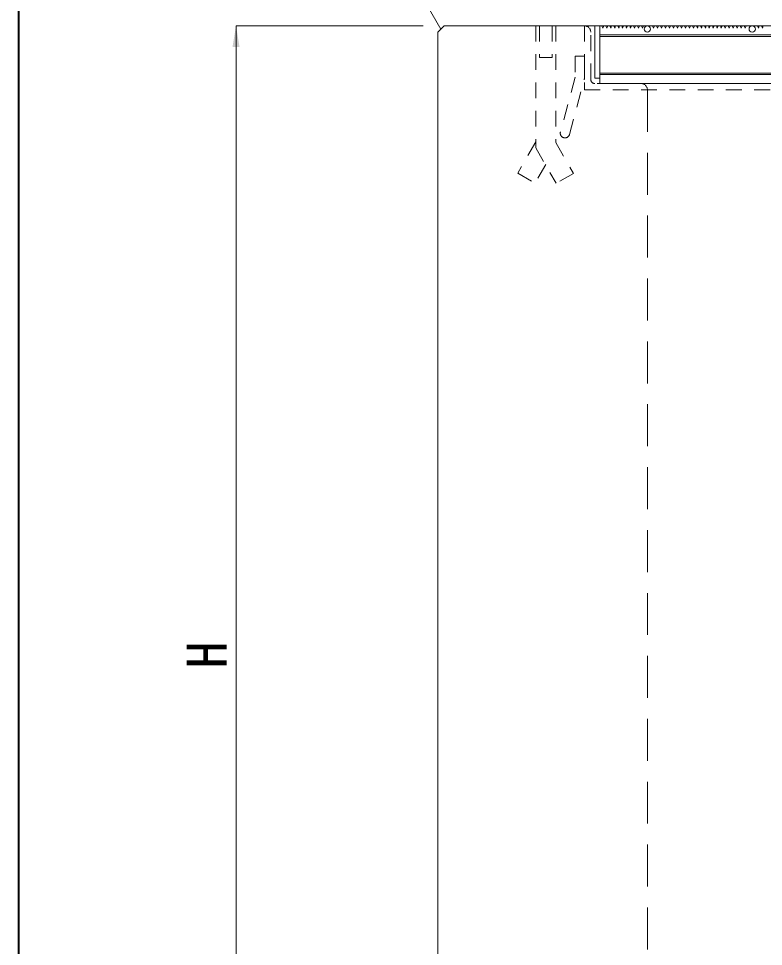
# Model space of a CAD drawing. Units: millimetres at full size; details may follow other scales. Extents: x 77366 to 106166, y -28085 to 6898.
# Drawn here: x 102366 to 103077, y -17490 to -16605 of the extents above; entities that cross this region are included whole.
import ezdxf
from ezdxf.enums import TextEntityAlignment as Align

# ---------------------------------------------------------------- set-up
doc = ezdxf.new("R2010")
doc.units = ezdxf.units.MM
doc.header["$LTSCALE"] = 50
doc.linetypes.add('USER1', pattern=[0.54, 0.3, -0.24])
doc.linetypes.add('USER2', pattern=[1.2, 0.8, -0.4])
for name, color, linetype, lineweight in [('受枠', 3, 'USER2', 9), ('図枠', 7, 'Continuous', 5), ('寸法線', 7, 'Continuous', 13), ('引出線', 4, 'Continuous', 13), ('本体', 2, 'Continuous', 20), ('ｲﾝｻｰﾄ', 3, 'USER1', 9), ('ｸﾞﾚｰﾁﾝｸﾞ', 7, 'Continuous', 5)]:
    doc.layers.add(name, color=color, linetype=linetype, lineweight=lineweight)
doc.styles.add('ＭＳ ゴシック', font='')
doc.styles.get('ＭＳ ゴシック').set_extended_font_data('MS Gothic')

# ---------------------------------------------------------------- blocks, each defined once
blk = doc.blocks.new('filled_arrow')
at = {"color": 0, "linetype": 'Continuous', "lineweight": -2}
blk.add_solid([(7.5, 1.25), (0, 0), (7.5, -1.25)], dxfattribs=at)

msp = doc.modelspace()

# ---------------------------------------------------------------- linework, layer by layer
at = {"layer": '受枠', "linetype": 'USER1'}
for p, q in [((102905.8, -16611.94), (102905.8, -16672.94)), ((102911.8, -16662.94), (102911.8, -16617.94)), ((102905.8, -16640.94), (102896.8, -16640.94)), ((102896.8, -16640.94), (102896.8, -16660.94)), ((102905.8, -16660.94), (102905.8, -16640.94)), ((102896.8, -16660.94), (102882.82, -16713.1)), ((102891.51, -16715.43), (102905.49, -16663.27)), ((102959.8, -16666.94), (102915.8, -16666.94)), ((102905.8, -16672.94), (102965.8, -16672.94)), ((102905.8, -16672.94), (103825.8, -16672.94))]:
    msp.add_line(p, q, dxfattribs=at)
for centre, radius, start, end in [((102905.8, -16617.94), 6, 0, 90), ((102896.8, -16660.94), 9, 345, 0), ((102915.8, -16662.94), 4, 180, 270), ((102959.8, -16672.94), 6, 0, 90), ((102887.17, -16714.26), 4.5, 165, 345)]:
    msp.add_arc(centre, radius, start, end, dxfattribs=at)
at = {"layer": '図枠', "lineweight": 40}
msp.add_line((102365.8, -15405.36), (102365.8, -20945.36), dxfattribs=at)
at = {"layer": '寸法線'}
for p in [(102573.3, -17811.94), (102751.8, -16611.94)]:
    msp.add_line(p, (102573.3, -16611.94), dxfattribs=at)
at = {"layer": '引出線'}
msp.add_lwpolyline([(102768.8, -16614.94), (102668.73, -16441.62), (102606.34, -16441.62)], dxfattribs=at)
at = {"layer": '本体'}
for p, q in [((102765.8, -16617.94), (102771.8, -16611.94)), ((102771.8, -16611.94), (103959.8, -16611.94)), ((102765.8, -16617.94), (102765.8, -17811.94))]:
    msp.add_line(p, q, dxfattribs=at)
at = {"layer": '本体', "linetype": 'USER2', "lineweight": 9}
msp.add_line((102965.8, -16672.94), (102965.8, -17811.94), dxfattribs=at)
at = {"layer": 'ｲﾝｻｰﾄ'}
for p, q in [((102859.3, -16611.94), (102859.3, -16728.41)), ((102859.3, -16611.94), (102878.3, -16611.94)), ((102862.72, -16611.94), (102862.72, -16641.94)), ((102874.88, -16611.94), (102874.88, -16641.94)), ((102878.3, -16611.94), (102878.3, -16723.32)), ((102862.72, -16641.94), (102874.88, -16641.94)), ((102859.3, -16722.61), (102842.08, -16752.44)), ((102859.3, -16728.41), (102878.75, -16762.12)), ((102878.3, -16723.32), (102895.21, -16752.62)), ((102868.8, -16744.16), (102858.53, -16761.94)), ((102842.08, -16752.44), (102858.53, -16761.94)), ((102895.21, -16752.62), (102878.75, -16762.12))]:
    msp.add_line(p, q, dxfattribs=at)
at = {"layer": 'ｸﾞﾚｰﾁﾝｸﾞ'}
for p, q in [((102915.8, -16611.94), (102920.3, -16611.94)), ((102915.8, -16611.94), (102915.8, -16661.94)), ((102920.3, -16611.94), (103811.3, -16611.94)), ((102920.3, -16611.94), (102920.3, -16666.94)), ((102920.3, -16611.94), (102922.3, -16611.94)), ((102920.3, -16611.94), (102920.3, -16661.94)), ((102922.3, -16611.94), (102923.2, -16614.04)), ((102923.2, -16614.04), (102924.1, -16611.94)), ((102924.1, -16611.94), (102926.1, -16611.94)), ((102926.1, -16611.94), (102927, -16614.04)), ((102927, -16614.04), (102927.9, -16611.94)), ((102927.9, -16611.94), (102929.9, -16611.94)), ((102929.9, -16611.94), (102930.8, -16614.04)), ((102930.8, -16614.04), (102931.7, -16611.94)), ((102931.7, -16611.94), (102933.7, -16611.94)), ((102933.7, -16611.94), (102934.6, -16614.04)), ((102934.6, -16614.04), (102935.5, -16611.94)), ((102935.5, -16611.94), (102937.5, -16611.94)), ((102937.5, -16611.94), (102938.4, -16614.04)), ((102938.4, -16614.04), (102939.3, -16611.94)), ((102939.3, -16611.94), (102941.3, -16611.94)), ((102941.3, -16611.94), (102942.2, -16614.04)), ((102942.2, -16614.04), (102943.1, -16611.94)), ((102943.1, -16611.94), (102945.1, -16611.94)), ((102945.1, -16611.94), (102946, -16614.04)), ((102946, -16614.04), (102946.9, -16611.94)), ((102946.9, -16611.94), (102948.9, -16611.94)), ((102948.9, -16611.94), (102949.8, -16614.04)), ((102949.8, -16614.04), (102950.7, -16611.94)), ((102950.7, -16611.94), (102952.7, -16611.94)), ((102952.7, -16611.94), (102953.6, -16614.04)), ((102953.6, -16614.04), (102954.5, -16611.94)), ((102954.5, -16611.94), (102956.5, -16611.94)), ((102956.5, -16611.94), (102957.4, -16614.04)), ((102957.4, -16614.04), (102958.3, -16611.94)), ((102958.3, -16611.94), (102960.3, -16611.94)), ((102960.3, -16611.94), (102961.2, -16614.04)), ((102961.2, -16614.04), (102962.1, -16611.94)), ((102968.8, -16611.94), (102970.8, -16611.94)), ((102970.8, -16611.94), (102971.7, -16614.04)), ((102971.7, -16614.04), (102972.6, -16611.94)), ((102972.6, -16611.94), (102974.6, -16611.94)), ((102974.6, -16611.94), (102975.5, -16614.04)), ((102975.5, -16614.04), (102976.4, -16611.94)), ((102976.4, -16611.94), (102978.4, -16611.94)), ((102978.4, -16611.94), (102979.3, -16614.04)), ((102979.3, -16614.04), (102980.2, -16611.94)), ((102980.2, -16611.94), (102982.2, -16611.94)), ((102982.2, -16611.94), (102983.1, -16614.04)), ((102983.1, -16614.04), (102984, -16611.94)), ((102984, -16611.94), (102986, -16611.94)), ((102986, -16611.94), (102986.9, -16614.04)), ((102986.9, -16614.04), (102987.8, -16611.94)), ((102987.8, -16611.94), (102989.8, -16611.94)), ((102989.8, -16611.94), (102990.7, -16614.04)), ((102990.7, -16614.04), (102991.6, -16611.94)), ((102991.6, -16611.94), (102993.6, -16611.94)), ((102993.6, -16611.94), (102994.5, -16614.04)), ((102994.5, -16614.04), (102995.4, -16611.94)), ((102995.4, -16611.94), (102997.4, -16611.94)), ((102997.4, -16611.94), (102998.3, -16614.04)), ((102998.3, -16614.04), (102999.2, -16611.94)), ((102999.2, -16611.94), (103001.2, -16611.94)), ((103001.2, -16611.94), (103002.1, -16614.04)), ((103002.1, -16614.04), (103003, -16611.94)), ((103003, -16611.94), (103005, -16611.94)), ((103005, -16611.94), (103005.9, -16614.04)), ((103005.9, -16614.04), (103006.8, -16611.94)), ((103006.8, -16611.94), (103008.8, -16611.94)), ((103008.8, -16611.94), (103009.7, -16614.04)), ((103009.7, -16614.04), (103010.6, -16611.94)), ((103010.6, -16611.94), (103012.6, -16611.94)), ((103012.6, -16611.94), (103013.5, -16614.04)), ((103013.5, -16614.04), (103014.4, -16611.94)), ((103014.4, -16611.94), (103016.4, -16611.94)), ((103016.4, -16611.94), (103017.3, -16614.04)), ((103017.3, -16614.04), (103018.2, -16611.94)), ((103018.2, -16611.94), (103020.2, -16611.94)), ((103020.2, -16611.94), (103021.1, -16614.04)), ((103021.1, -16614.04), (103022, -16611.94)), ((103022, -16611.94), (103024, -16611.94)), ((103024, -16611.94), (103024.9, -16614.04)), ((103024.9, -16614.04), (103025.8, -16611.94)), ((103025.8, -16611.94), (103027.8, -16611.94)), ((103027.8, -16611.94), (103028.7, -16614.04)), ((103028.7, -16614.04), (103029.6, -16611.94)), ((103029.6, -16611.94), (103031.6, -16611.94)), ((103031.6, -16611.94), (103032.5, -16614.04)), ((103032.5, -16614.04), (103033.4, -16611.94)), ((103033.4, -16611.94), (103035.4, -16611.94)), ((103035.4, -16611.94), (103036.3, -16614.04)), ((103036.3, -16614.04), (103037.2, -16611.94)), ((103037.2, -16611.94), (103039.2, -16611.94)), ((103039.2, -16611.94), (103040.1, -16614.04)), ((103040.1, -16614.04), (103041, -16611.94)), ((103041, -16611.94), (103043, -16611.94)), ((103043, -16611.94), (103043.9, -16614.04)), ((103043.9, -16614.04), (103044.8, -16611.94)), ((103044.8, -16611.94), (103046.8, -16611.94)), ((103046.8, -16611.94), (103047.7, -16614.04)), ((103047.7, -16614.04), (103048.6, -16611.94)), ((103048.6, -16611.94), (103050.6, -16611.94)), ((103050.6, -16611.94), (103051.5, -16614.04)), ((103051.5, -16614.04), (103052.4, -16611.94)), ((103052.4, -16611.94), (103054.4, -16611.94)), ((103054.4, -16611.94), (103055.3, -16614.04)), ((103055.3, -16614.04), (103056.2, -16611.94)), ((103056.2, -16611.94), (103058.2, -16611.94)), ((103058.2, -16611.94), (103059.1, -16614.04)), ((103059.1, -16614.04), (103060, -16611.94)), ((103060, -16611.94), (103062.8, -16611.94)), ((103068.8, -16611.94), (103070.8, -16611.94)), ((103070.8, -16611.94), (103071.7, -16614.04)), ((103071.7, -16614.04), (103072.6, -16611.94)), ((103072.6, -16611.94), (103074.6, -16611.94)), ((103074.6, -16611.94), (103075.5, -16614.04)), ((103075.5, -16614.04), (103076.4, -16611.94)), ((103076.4, -16611.94), (103078.4, -16611.94)), ((102920.3, -16620.44), (103811.3, -16620.44)), ((102920.3, -16621.94), (103811.3, -16621.94)), ((102920.3, -16656.94), (103811.3, -16656.94)), ((102920.3, -16658.44), (103811.3, -16658.44)), ((102915.8, -16661.94), (102920.3, -16661.94)), ((102920.3, -16666.94), (103811.3, -16666.94))]:
    msp.add_line(p, q, dxfattribs=at)
for centre in [(102965.8, -16614.94), (103065.8, -16614.94)]:
    msp.add_circle(centre, 3, dxfattribs=at)

# ---------------------------------------------------------------- block references
at = {"layer": '寸法線', "xscale": 2.67, "yscale": 2.67, "rotation": 270}
msp.add_blockref('filled_arrow', (102573.3, -16611.94), dxfattribs=at)
at = {"layer": '引出線', "xscale": 0.133, "yscale": 0.133, "rotation": 120}
msp.add_blockref('filled_arrow', (102768.8, -16614.94), dxfattribs=at)

# ---------------------------------------------------------------- texts
at = {"layer": '寸法線', "style": 'ＭＳ ゴシック'}
msp.add_text('H', height=37.98, rotation=90, dxfattribs=at).set_placement((102545.3, -17211.94), align=Align.MIDDLE_CENTER)

doc.saveas('drawing.dxf')
